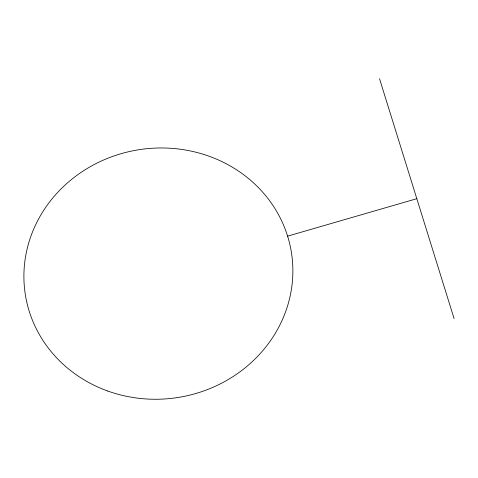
<?xml version="1.0" encoding="UTF-8"?>
<svg xmlns="http://www.w3.org/2000/svg" width="478" height="478" viewBox="0 0 478 478"><rect width="100%" height="100%" fill="white"/><g stroke="black" fill="none" stroke-linecap="round" stroke-linejoin="round"><path stroke-width="0.72" d="M287.601 236.15L416.816 198.687M379.532 78.756L454.1 318.617M107.819 391.046A134.7 125.415 -8.9 0 0 291.592 253.603A134.7 125.415 -8.9 0 0 75.745 176.197A134.7 125.415 -8.9 0 0 107.819 391.046"/></g></svg>
